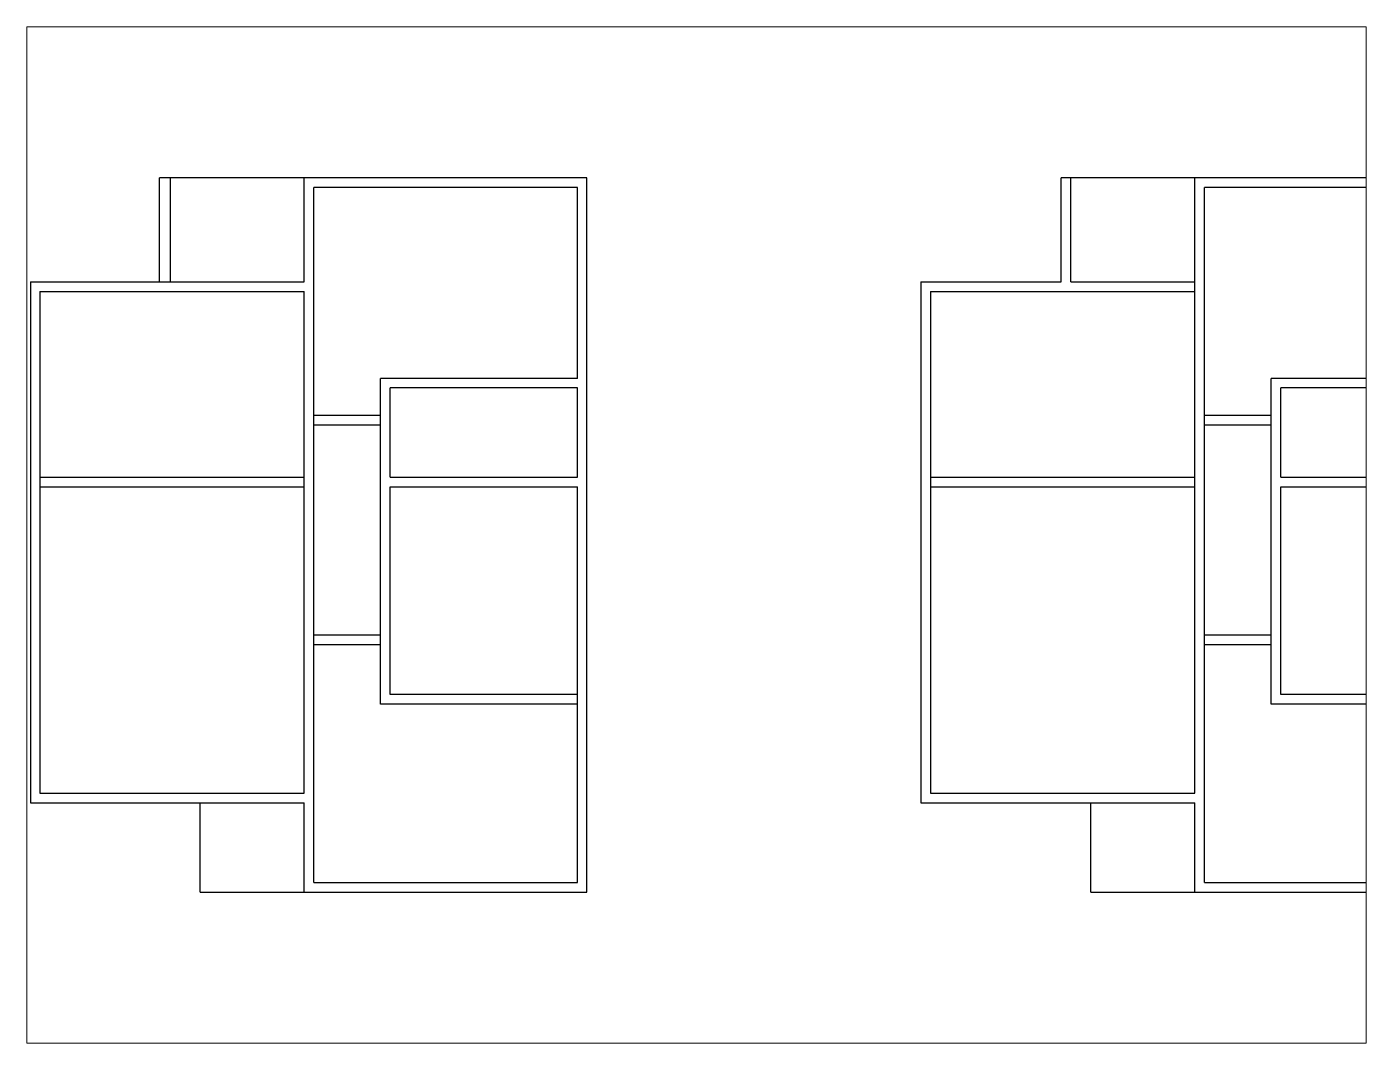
# Paper-space layout 'Layout1' of a CAD drawing. Header units: centimetres. Extents: x 26 to 231, y 20 to 176.
# The model-space entities are those that its viewports show. They can reach past a viewport. Long polylines and large blocks are cut down to what shows.
import ezdxf

# ---------------------------------------------------------------- set-up
doc = ezdxf.new("R2010")
doc.units = ezdxf.units.CM

msp = doc.modelspace()

# ---------------------------------------------------------------- linework, layer by layer
for p, q in [((1934.6, 1656.1), (1358.6, 1656.1)), ((1358.6, 1516.1), (1358.6, 1656.1)), ((1373.6, 1516.1), (1373.6, 1656.1)), ((1553.6, 1516.1), (1553.6, 1656.1)), ((1566.6, 707.1), (1566.6, 1643.1)), ((1921.6, 1643.1), (1566.6, 1643.1)), ((1921.6, 1386.1), (1921.6, 1643.1)), ((1934.6, 694.1), (1934.6, 1656.1)), ((3134.6, 1656.1), (2573.6, 1656.1)), ((2573.6, 1516.1), (2573.6, 1656.1)), ((2586.6, 1516.1), (2586.6, 1656.1)), ((2753.6, 827.1), (2753.6, 1656.1)), ((2766.6, 707.1), (2766.6, 1643.1)), ((2869.6, 1643.1), (2766.6, 1643.1)), ((3121.6, 1643.1), (2869.6, 1643.1)), ((1184.6, 1516.1), (1553.6, 1516.1)), ((1184.6, 1516.1), (1184.6, 814.1)), ((2384.6, 1516.1), (2573.6, 1516.1)), ((2384.6, 1516.1), (2384.6, 814.1)), ((2586.6, 1516.1), (2753.6, 1516.1)), ((1197.6, 1503.1), (1553.6, 1503.1)), ((1197.6, 1503.1), (1197.6, 827.1)), ((1553.6, 827.1), (1553.6, 1503.1)), ((2397.6, 1503.1), (2753.6, 1503.1)), ((2397.6, 1503.1), (2397.6, 827.1)), ((1921.6, 1386.1), (1656.6, 1386.1)), ((1656.6, 947.1), (1656.6, 1386.1)), ((1921.6, 1373.1), (1669.6, 1373.1)), ((1669.6, 1253.1), (1669.6, 1373.1)), ((1921.6, 1253.1), (1921.6, 1373.1)), ((3121.6, 1386.1), (2856.6, 1386.1)), ((2856.6, 947.1), (2856.6, 1386.1)), ((3121.6, 1373.1), (2869.6, 1373.1)), ((2869.6, 1253.1), (2869.6, 1373.1)), ((1656.6, 1336.1), (1566.6, 1336.1)), ((2856.6, 1336.1), (2766.6, 1336.1)), ((1656.6, 1323.1), (1566.6, 1323.1)), ((2856.6, 1323.1), (2766.6, 1323.1)), ((1197.6, 1253.1), (1553.6, 1253.1)), ((1669.6, 1253.1), (1921.6, 1253.1)), ((2397.6, 1253.1), (2753.6, 1253.1)), ((2869.6, 1253.1), (3121.6, 1253.1)), ((1197.6, 1240.1), (1553.6, 1240.1)), ((1669.6, 1240.1), (1921.6, 1240.1)), ((1669.6, 960.1), (1669.6, 1240.1)), ((1921.6, 707.1), (1921.6, 1240.1)), ((2397.6, 1240.1), (2753.6, 1240.1)), ((2869.6, 1240.1), (3121.6, 1240.1)), ((2869.6, 960.1), (2869.6, 1240.1)), ((1656.6, 1040.1), (1566.6, 1040.1)), ((2856.6, 1040.1), (2766.6, 1040.1)), ((1656.6, 1027.1), (1566.6, 1027.1)), ((2856.6, 1027.1), (2766.6, 1027.1)), ((1921.6, 960.1), (1669.6, 960.1)), ((3121.6, 960.1), (2869.6, 960.1)), ((1921.6, 947.1), (1656.6, 947.1)), ((3121.6, 947.1), (2856.6, 947.1)), ((1184.6, 814.1), (1553.6, 814.1)), ((1197.6, 827.1), (1553.6, 827.1)), ((1413.6, 694.1), (1413.6, 814.1)), ((1553.6, 694.1), (1553.6, 814.1)), ((2384.6, 814.1), (2753.6, 814.1)), ((2397.6, 827.1), (2753.6, 827.1)), ((2613.6, 694.1), (2613.6, 814.1)), ((2753.6, 694.1), (2753.6, 814.1)), ((1566.6, 707.1), (1921.6, 707.1)), ((2766.6, 707.1), (3121.6, 707.1)), ((1413.6, 694.1), (1934.6, 694.1)), ((2613.6, 694.1), (3134.6, 694.1))]:
    msp.add_line(p, q)

psp = doc.layouts.get("Layout1")

# ---------------------------------------------------------------- viewports
at = {"layer": '0'}
psp.add_viewport(center=(128.5, 97.5), size=(205.6, 156), view_center_point=(2082.15, 1175.06), view_height=1369.2983, dxfattribs=at)

doc.saveas('drawing.dxf')
